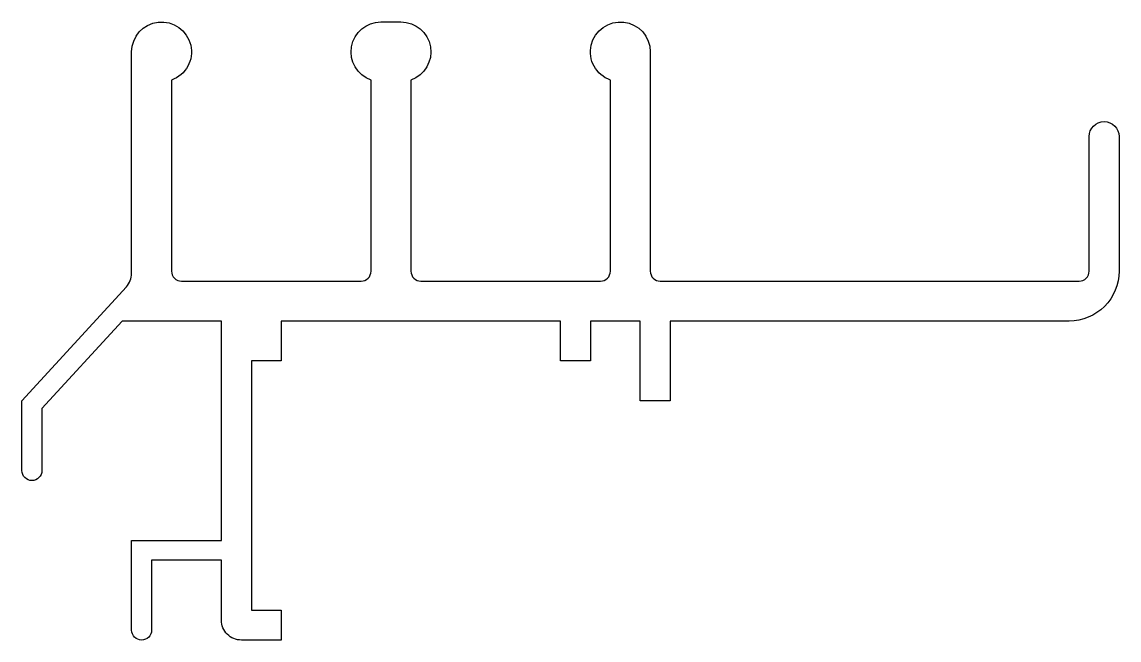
# Model space of a CAD drawing. Extents: x 222.3 to 277.3, y 241.1 to 272.1.
import ezdxf

# ---------------------------------------------------------------- set-up
doc = ezdxf.new("R2010")
doc.units = 0
doc.layers.add('ANA', color=220, linetype='CONTINUOUS')

msp = doc.modelspace()

# ---------------------------------------------------------------- linework, layer by layer
at = {"layer": 'ANA'}
msp.add_lwpolyline([(275.271, 259.126, 0.414214), (275.771, 259.626), (275.771, 266.376, -1), (277.271, 266.376), (277.271, 259.626, -0.414214), (274.771, 257.126), (254.771, 257.126), (254.771, 253.126), (253.271, 253.126), (253.271, 257.126), (250.771, 257.126), (250.771, 255.126), (249.271, 255.126), (249.271, 257.126), (235.271, 257.126), (235.271, 255.126), (233.771, 255.126), (233.771, 242.626), (235.271, 242.626), (235.271, 241.126), (233.271, 241.126, -0.414214), (232.271, 242.126), (232.271, 245.126), (228.771, 245.126), (228.771, 241.626, -1), (227.771, 241.626), (227.771, 246.126), (232.271, 246.126), (232.271, 257.126), (227.294, 257.126), (223.271, 252.737), (223.271, 249.626, -1), (222.271, 249.626), (222.271, 253.126), (227.508, 258.839, 0.187644), (227.771, 259.515), (227.771, 270.626, -1.931852), (229.771, 269.212), (229.771, 259.626, 0.414214), (230.271, 259.126), (239.271, 259.126, 0.414214), (239.771, 259.626), (239.771, 269.212, -0.843039), (240.271, 272.126), (241.271, 272.126, -0.843039), (241.771, 269.212), (241.771, 259.626, 0.414214), (242.271, 259.126), (251.271, 259.126, 0.414214), (251.771, 259.626), (251.771, 269.212, -1.931852), (253.771, 270.626), (253.771, 259.626, 0.414214), (254.271, 259.126)], format="xyb", close=True, dxfattribs=at)

doc.saveas('drawing.dxf')
